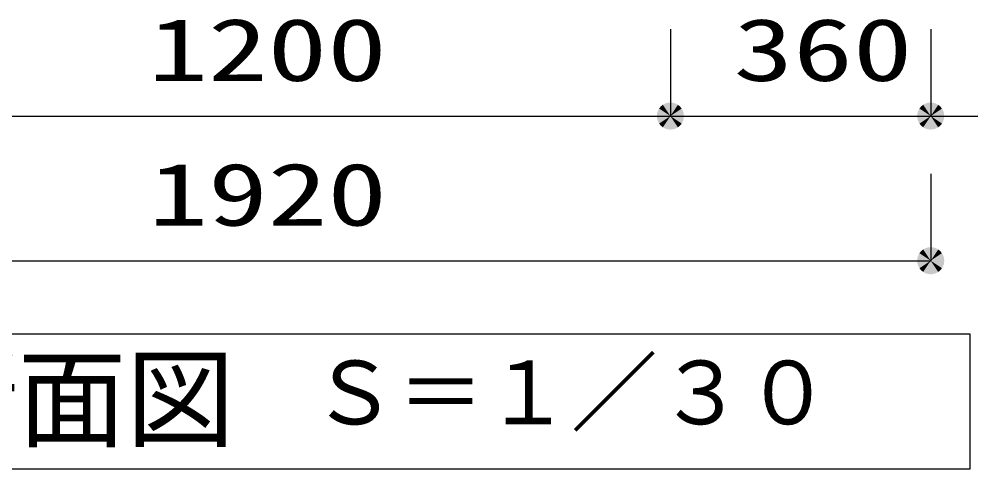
# Model space of a CAD drawing. Units: millimetres, scale not verified. Extents: x -9125 to 8193, y -6841 to 5236.
# Drawn here: x 699 to 2015, y -5137 to -4515 of the extents above; entities that cross this region are included whole.
import ezdxf
from ezdxf.enums import TextEntityAlignment as Align

# ---------------------------------------------------------------- set-up
doc = ezdxf.new("R2010")
doc.units = ezdxf.units.MM
doc.header["$LTSCALE"] = 30
doc.layers.add('0-1_KIKI', color=3, linetype='Continuous', lineweight=25)
doc.layers.add('0-6_SUNPO', color=7, linetype='Continuous', lineweight=25)
doc.styles.add('MS Gothic', font='')
doc.styles.add('ＭＳ ゴシック', font='')
doc.styles.get('MS Gothic').set_extended_font_data('MS Gothic')
doc.styles.get('ＭＳ ゴシック').set_extended_font_data('MS Gothic')

msp = doc.modelspace()

# ---------------------------------------------------------------- linework, layer by layer
at = {"layer": '0-1_KIKI'}
msp.add_lwpolyline([(2014.13, -5136.79), (2014.13, -4950.48), (-15.2, -4950.48), (-15.2, -5136.79)], close=True, dxfattribs=at)
at = {"layer": '0-6_SUNPO', "color": 4}
for p, q in [((1599.47, -4528.83), (1599.47, -4648.83)), ((1599.47, -4528.83), (1599.47, -4648.83)), ((1959.47, -4528.83), (1959.47, -4648.83)), ((399.01, -4648.83), (1599.47, -4648.83)), ((1599.47, -4648.83), (1959.47, -4648.83)), ((1959.47, -4648.83), (2453.82, -4648.83)), ((1959.47, -4728.83), (1959.47, -4848.83)), ((39.47, -4848.83), (1959.47, -4848.83))]:
    msp.add_line(p, q, dxfattribs=at)
at = {"layer": '0-6_SUNPO'}
for points in [[(1589.05, -4633.24), (1599.47, -4648.83), (1586.21, -4635.57)], [(1589.05, -4633.24), (1599.47, -4648.83), (1586.21, -4635.57)], [(1592.29, -4631.51), (1599.47, -4648.83), (1589.05, -4633.24)], [(1592.29, -4631.51), (1599.47, -4648.83), (1589.05, -4633.24)], [(1595.81, -4630.44), (1599.47, -4648.83), (1592.29, -4631.51)], [(1595.81, -4630.44), (1599.47, -4648.83), (1592.29, -4631.51)], [(1599.47, -4630.08), (1599.47, -4648.83), (1595.81, -4630.44)], [(1599.47, -4630.08), (1599.47, -4648.83), (1595.81, -4630.44)], [(1603.12, -4630.44), (1599.47, -4648.83), (1599.47, -4630.08)], [(1603.12, -4630.44), (1599.47, -4648.83), (1599.47, -4630.08)], [(1606.64, -4631.51), (1599.47, -4648.83), (1603.12, -4630.44)], [(1606.64, -4631.51), (1599.47, -4648.83), (1603.12, -4630.44)], [(1609.88, -4633.24), (1599.47, -4648.83), (1606.64, -4631.51)], [(1609.88, -4633.24), (1599.47, -4648.83), (1606.64, -4631.51)], [(1612.72, -4635.57), (1599.47, -4648.83), (1609.88, -4633.24)], [(1612.72, -4635.57), (1599.47, -4648.83), (1609.88, -4633.24)], [(1949.05, -4633.24), (1959.47, -4648.83), (1946.21, -4635.57)], [(1952.29, -4631.51), (1959.47, -4648.83), (1949.05, -4633.24)], [(1955.81, -4630.44), (1959.47, -4648.83), (1952.29, -4631.51)], [(1959.47, -4630.08), (1959.47, -4648.83), (1955.81, -4630.44)], [(1963.12, -4630.44), (1959.47, -4648.83), (1959.47, -4630.08)], [(1966.64, -4631.51), (1959.47, -4648.83), (1963.12, -4630.44)], [(1969.88, -4633.24), (1959.47, -4648.83), (1966.64, -4631.51)], [(1972.72, -4635.57), (1959.47, -4648.83), (1969.88, -4633.24)], [(1581.08, -4645.17), (1599.47, -4648.83), (1580.72, -4648.83)], [(1581.08, -4645.17), (1599.47, -4648.83), (1580.72, -4648.83)], [(1582.14, -4641.66), (1599.47, -4648.83), (1581.08, -4645.17)], [(1582.14, -4641.66), (1599.47, -4648.83), (1581.08, -4645.17)], [(1583.88, -4638.41), (1599.47, -4648.83), (1582.14, -4641.66)], [(1583.88, -4638.41), (1599.47, -4648.83), (1582.14, -4641.66)], [(1586.21, -4635.57), (1599.47, -4648.83), (1583.88, -4638.41)], [(1586.21, -4635.57), (1599.47, -4648.83), (1583.88, -4638.41)], [(1615.06, -4638.41), (1599.47, -4648.83), (1612.72, -4635.57)], [(1615.06, -4638.41), (1599.47, -4648.83), (1612.72, -4635.57)], [(1616.79, -4641.66), (1599.47, -4648.83), (1615.06, -4638.41)], [(1616.79, -4641.66), (1599.47, -4648.83), (1615.06, -4638.41)], [(1617.86, -4645.17), (1599.47, -4648.83), (1616.79, -4641.66)], [(1617.86, -4645.17), (1599.47, -4648.83), (1616.79, -4641.66)], [(1618.22, -4648.83), (1599.47, -4648.83), (1617.86, -4645.17)], [(1618.22, -4648.83), (1599.47, -4648.83), (1617.86, -4645.17)], [(1941.08, -4645.17), (1959.47, -4648.83), (1940.72, -4648.83)], [(1942.14, -4641.66), (1959.47, -4648.83), (1941.08, -4645.17)], [(1943.88, -4638.41), (1959.47, -4648.83), (1942.14, -4641.66)], [(1946.21, -4635.57), (1959.47, -4648.83), (1943.88, -4638.41)], [(1975.06, -4638.41), (1959.47, -4648.83), (1972.72, -4635.57)], [(1976.79, -4641.66), (1959.47, -4648.83), (1975.06, -4638.41)], [(1977.86, -4645.17), (1959.47, -4648.83), (1976.79, -4641.66)], [(1978.22, -4648.83), (1959.47, -4648.83), (1977.86, -4645.17)], [(1580.72, -4648.83), (1599.47, -4648.83), (1581.08, -4652.49)], [(1580.72, -4648.83), (1599.47, -4648.83), (1581.08, -4652.49)], [(1581.08, -4652.49), (1599.47, -4648.83), (1582.14, -4656.01)], [(1581.08, -4652.49), (1599.47, -4648.83), (1582.14, -4656.01)], [(1582.14, -4656.01), (1599.47, -4648.83), (1583.88, -4659.25)], [(1582.14, -4656.01), (1599.47, -4648.83), (1583.88, -4659.25)], [(1583.88, -4659.25), (1599.47, -4648.83), (1586.21, -4662.09)], [(1583.88, -4659.25), (1599.47, -4648.83), (1586.21, -4662.09)], [(1586.21, -4662.09), (1599.47, -4648.83), (1589.05, -4664.42)], [(1586.21, -4662.09), (1599.47, -4648.83), (1589.05, -4664.42)], [(1589.05, -4664.42), (1599.47, -4648.83), (1592.29, -4666.15)], [(1589.05, -4664.42), (1599.47, -4648.83), (1592.29, -4666.15)], [(1592.29, -4666.15), (1599.47, -4648.83), (1595.81, -4667.22)], [(1592.29, -4666.15), (1599.47, -4648.83), (1595.81, -4667.22)], [(1595.81, -4667.22), (1599.47, -4648.83), (1599.47, -4667.58)], [(1595.81, -4667.22), (1599.47, -4648.83), (1599.47, -4667.58)], [(1599.47, -4667.58), (1599.47, -4648.83), (1603.12, -4667.22)], [(1603.12, -4667.22), (1599.47, -4648.83), (1606.64, -4666.15)], [(1606.64, -4666.15), (1599.47, -4648.83), (1609.88, -4664.42)], [(1609.88, -4664.42), (1599.47, -4648.83), (1612.72, -4662.09)], [(1612.72, -4662.09), (1599.47, -4648.83), (1615.06, -4659.25)], [(1615.06, -4659.25), (1599.47, -4648.83), (1616.79, -4656.01)], [(1616.79, -4656.01), (1599.47, -4648.83), (1617.86, -4652.49)], [(1617.86, -4652.49), (1599.47, -4648.83), (1618.22, -4648.83)], [(1599.47, -4667.58), (1599.47, -4648.83), (1603.12, -4667.22)], [(1603.12, -4667.22), (1599.47, -4648.83), (1606.64, -4666.15)], [(1606.64, -4666.15), (1599.47, -4648.83), (1609.88, -4664.42)], [(1609.88, -4664.42), (1599.47, -4648.83), (1612.72, -4662.09)], [(1612.72, -4662.09), (1599.47, -4648.83), (1615.06, -4659.25)], [(1615.06, -4659.25), (1599.47, -4648.83), (1616.79, -4656.01)], [(1616.79, -4656.01), (1599.47, -4648.83), (1617.86, -4652.49)], [(1617.86, -4652.49), (1599.47, -4648.83), (1618.22, -4648.83)], [(1940.72, -4648.83), (1959.47, -4648.83), (1941.08, -4652.49)], [(1941.08, -4652.49), (1959.47, -4648.83), (1942.14, -4656.01)], [(1942.14, -4656.01), (1959.47, -4648.83), (1943.88, -4659.25)], [(1943.88, -4659.25), (1959.47, -4648.83), (1946.21, -4662.09)], [(1946.21, -4662.09), (1959.47, -4648.83), (1949.05, -4664.42)], [(1949.05, -4664.42), (1959.47, -4648.83), (1952.29, -4666.15)], [(1952.29, -4666.15), (1959.47, -4648.83), (1955.81, -4667.22)], [(1955.81, -4667.22), (1959.47, -4648.83), (1959.47, -4667.58)], [(1959.47, -4667.58), (1959.47, -4648.83), (1963.12, -4667.22)], [(1963.12, -4667.22), (1959.47, -4648.83), (1966.64, -4666.15)], [(1966.64, -4666.15), (1959.47, -4648.83), (1969.88, -4664.42)], [(1969.88, -4664.42), (1959.47, -4648.83), (1972.72, -4662.09)], [(1972.72, -4662.09), (1959.47, -4648.83), (1975.06, -4659.25)], [(1975.06, -4659.25), (1959.47, -4648.83), (1976.79, -4656.01)], [(1976.79, -4656.01), (1959.47, -4648.83), (1977.86, -4652.49)], [(1977.86, -4652.49), (1959.47, -4648.83), (1978.22, -4648.83)], [(1955.81, -4830.44), (1959.47, -4848.83), (1952.29, -4831.51)], [(1959.47, -4830.08), (1959.47, -4848.83), (1955.81, -4830.44)], [(1963.12, -4830.44), (1959.47, -4848.83), (1959.47, -4830.08)], [(1966.64, -4831.51), (1959.47, -4848.83), (1963.12, -4830.44)], [(1942.14, -4841.66), (1959.47, -4848.83), (1941.08, -4845.17)], [(1943.88, -4838.41), (1959.47, -4848.83), (1942.14, -4841.66)], [(1946.21, -4835.57), (1959.47, -4848.83), (1943.88, -4838.41)], [(1949.05, -4833.24), (1959.47, -4848.83), (1946.21, -4835.57)], [(1952.29, -4831.51), (1959.47, -4848.83), (1949.05, -4833.24)], [(1969.88, -4833.24), (1959.47, -4848.83), (1966.64, -4831.51)], [(1972.72, -4835.57), (1959.47, -4848.83), (1969.88, -4833.24)], [(1975.06, -4838.41), (1959.47, -4848.83), (1972.72, -4835.57)], [(1976.79, -4841.66), (1959.47, -4848.83), (1975.06, -4838.41)], [(1977.86, -4845.17), (1959.47, -4848.83), (1976.79, -4841.66)], [(1941.08, -4845.17), (1959.47, -4848.83), (1940.72, -4848.83)], [(1940.72, -4848.83), (1959.47, -4848.83), (1941.08, -4852.49)], [(1941.08, -4852.49), (1959.47, -4848.83), (1942.14, -4856.01)], [(1942.14, -4856.01), (1959.47, -4848.83), (1943.88, -4859.25)], [(1943.88, -4859.25), (1959.47, -4848.83), (1946.21, -4862.09)], [(1946.21, -4862.09), (1959.47, -4848.83), (1949.05, -4864.42)], [(1949.05, -4864.42), (1959.47, -4848.83), (1952.29, -4866.15)], [(1952.29, -4866.15), (1959.47, -4848.83), (1955.81, -4867.22)], [(1955.81, -4867.22), (1959.47, -4848.83), (1959.47, -4867.58)], [(1978.22, -4848.83), (1959.47, -4848.83), (1977.86, -4845.17)], [(1959.47, -4867.58), (1959.47, -4848.83), (1963.12, -4867.22)], [(1963.12, -4867.22), (1959.47, -4848.83), (1966.64, -4866.15)], [(1966.64, -4866.15), (1959.47, -4848.83), (1969.88, -4864.42)], [(1969.88, -4864.42), (1959.47, -4848.83), (1972.72, -4862.09)], [(1972.72, -4862.09), (1959.47, -4848.83), (1975.06, -4859.25)], [(1975.06, -4859.25), (1959.47, -4848.83), (1976.79, -4856.01)], [(1976.79, -4856.01), (1959.47, -4848.83), (1977.86, -4852.49)], [(1977.86, -4852.49), (1959.47, -4848.83), (1978.22, -4848.83)]]:
    msp.add_solid(points, dxfattribs=at)

# ---------------------------------------------------------------- texts
at = {"layer": '0-1_KIKI', "color": 4, "style": 'MS Gothic'}
for s, height, p in [('Ｂ－Ｂ断面図', 110, (96.8, -5127.79)), ('Ｓ＝１／３０', 87.98, (1101.88, -5101.42))]:
    msp.add_text(s, height=height, dxfattribs=at).set_placement(p, align=Align.BOTTOM_LEFT)
at = {"layer": '0-6_SUNPO', "color": 3, "style": 'ＭＳ ゴシック', "width": 1.4}
for s, p in [('1200', (877.52, -4626.33)), ('360', (1686.89, -4626.33)), ('1920', (877.75, -4826.33))]:
    msp.add_text(s, height=86.59, dxfattribs=at).set_placement(p, align=Align.BOTTOM_LEFT)

doc.saveas('drawing.dxf')
